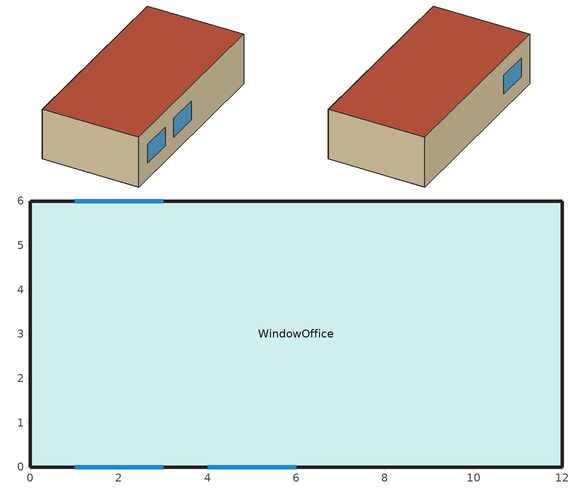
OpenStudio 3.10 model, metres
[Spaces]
WindowOffice
 floor ground: 0,0 12,0 12,6 0,6 z0
 wall outside: 0,0 12,0 12,6 0,6 0,0 z0:3.2
 window: 1,0 3,0 / 4,0 6,0 / 1,6 3,6 z1:2.2
 roof outside: 0,6 12,6 12,0 0,0 z3.2
[BuildingStory]
Ground Story
[Space]
WindowOffice: Building Story=Ground Story; Thermal Zone=WindowOffice Zone
[ThermalZone]
WindowOffice Zone: Use Ideal Air Loads=No
[Sizing:Zone]
WindowOffice Zone: Zone Cooling Design Supply Air Temperature Input Method=SupplyAirTemperature; Zone Cooling Design Supply Air Temperature {C}=14; Zone Cooling Design Supply Air Temperature Difference {deltaC}=11.11; Zone Heating Design Supply Air Temperature Input Method=SupplyAirTemperature; Zone Heating Design Supply Air Temperature {C}=40; Zone Heating Design Supply Air Temperature Difference {deltaC}=11.11; Zone Cooling Design Supply Air Humidity Ratio {kg-H2O/kg-air}=0.0085; Zone Heating Design Supply Air Humidity Ratio {kg-H2O/kg-air}=0.008; Cooling Design Air Flow Method=DesignDay; Heating Design Air Flow Method=DesignDay; Account for Dedicated Outdoor Air System=No; Dedicated Outdoor Air System Control Strategy=NeutralSupplyAir; Dedicated Outdoor Air Low Setpoint Temperature for Design {C}=autosize; Dedicated Outdoor Air High Setpoint Temperature for Design {C}=autosize; Zone Load Sizing Method=Sensible Load Only No Latent Load; Zone Latent Cooling Design Supply Air Humidity Ratio Input Method=HumidityRatioDifference; Zone Cooling Design Supply Air Humidity Ratio Difference {kgWater/kgDryAir}=0.005; Zone Latent Heating Design Supply Air Humidity Ratio Input Method=HumidityRatioDifference; Zone Humidification Design Supply Air Humidity Ratio Difference {kgWater/kgDryAir}=0.005; Sizing Option=Coincident
